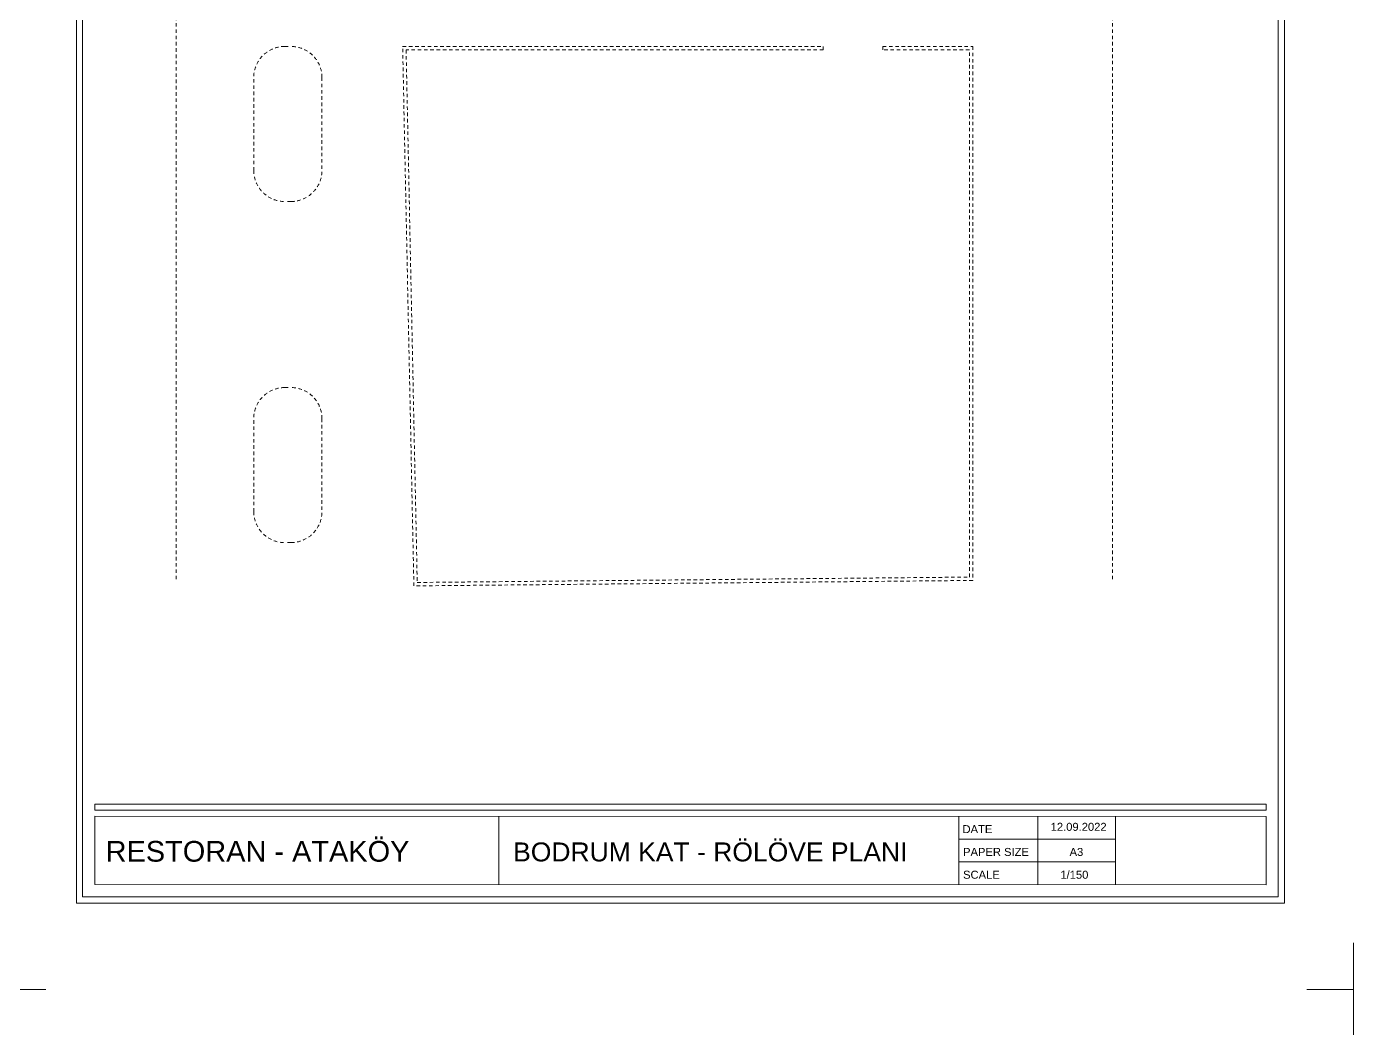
# Model space of a CAD drawing. Header units: millimetres. Extents: x 863 to 22635, y -482 to 12118.
# Drawn here: x 18358 to 22635, y 5692 to 8923 of the extents above; entities that cross this region are included whole.
import ezdxf

# ---------------------------------------------------------------- set-up
doc = ezdxf.new("R2010")
doc.units = ezdxf.units.MM
doc.linetypes.add('JIS_02_0.7', pattern=[1.35, 0.75, -0.6])
doc.layers.add('ABOVE_0G', color=235, linetype='JIS_02_0.7', lineweight=9)
doc.layers.add('TXT_0G', color=7, linetype='Continuous', lineweight=13)
doc.layers.add('c_stop', color=7, linetype='Continuous')
doc.styles.add('ARIAL_SHEET', font='arial.ttf')

# ---------------------------------------------------------------- blocks, each defined once
blk = doc.blocks.new('ANTET-1-150-A3-DIKEY')
for points in [[(0, 4100), (0, 4200), (100, 4200)], [(2810, 4200), (2910, 4200), (2910, 4100)], [(100, 0), (0, 0), (0, 100)], [(2810, 0), (2910, 0), (2910, 100)]]:
    blk.add_lwpolyline(points)
for points in [[(165.3, 4014.3), (2761.6, 4014.3), (2761.6, 185.7), (165.3, 185.7)], [(178.5, 4001.1), (2748.5, 4001.1), (2748.5, 198.9), (178.5, 198.9)]]:
    blk.add_lwpolyline(points, close=True)
at = {"layer": 'c_stop', "lineweight": 18}
for p, q in [((2722.2, 371.7), (204.8, 372.1)), ((204.8, 372.1), (204.8, 225.2)), ((1073, 371.7), (1073, 224.8)), ((2061.9, 371.8), (2061.9, 224.8)), ((2232, 371.8), (2232, 224.8)), ((2398.7, 371.7), (2398.7, 224.8)), ((2722.2, 371.7), (2722.2, 224.8)), ((2061.9, 322.9), (2398.7, 322.9)), ((2061.9, 273.9), (2398.7, 273.9)), ((204.8, 225.2), (2722.2, 224.8))]:
    blk.add_line(p, q, dxfattribs=at)
blk.add_lwpolyline([(2722.2, 385.3), (204.8, 385.3), (204.8, 398.2), (2722.2, 398.2)], close=True, dxfattribs=at)
at = {"layer": 'c_stop', "lineweight": 18, "style": 'ARIAL_SHEET'}
for s, height, p in [('DATE', 17.2, (2069.8, 335.9)), ('RESTORAN - ATAKÖY', 44.508, (228.2, 274.6)), ('PAPER SIZE', 17.2, (2071, 286.9)), ('A3', 17.2, (2299.9, 286.9)), ('SCALE', 17.2, (2071, 237.9)), ('1/150', 17.2, (2280.1, 237.9))]:
    blk.add_text(s, height=height, dxfattribs=at).set_placement(p)

msp = doc.modelspace()

# ---------------------------------------------------------------- linework, layer by layer
at = {"layer": 'ABOVE_0G', "ltscale": 15}
for points in [[(18840.04, 11586.66), (18840.04, 7141.07)], [(21858.04, 11586.66), (21858.04, 7141.07)]]:
    msp.add_lwpolyline(points, dxfattribs=at)
for points in [[(19310.04, 8758.66), (19310.04, 8458.66, -0.4142136), (19210.04, 8358.66), (19190.04, 8358.66, -0.4142136), (19090.04, 8458.66), (19090.04, 8758.66, -0.4142136), (19190.04, 8858.66), (19210.04, 8858.66, -0.4142136)], [(19310.04, 7658.66), (19310.04, 7358.66, -0.4142136), (19210.04, 7258.66), (19190.04, 7258.66, -0.4142136), (19090.04, 7358.66), (19090.04, 7658.66, -0.4142136), (19190.04, 7758.66), (19210.04, 7758.66, -0.4142136)]]:
    msp.add_lwpolyline(points, format="xyb", close=True, dxfattribs=at)
msp.add_lwpolyline([(21118.04, 8847.66), (21118.04, 8858.66), (21408.04, 8858.66), (21408.04, 7136.66), (19606.33, 7119.04), (19570.04, 8858.66), (20926.04, 8858.66), (20926.04, 8847.66), (19581.27, 8847.66), (19617.1, 7130.15), (21397.04, 7147.56), (21397.04, 8847.66)], close=True, dxfattribs=at)

# ---------------------------------------------------------------- block references
at = {"layer": 'TXT_0G', "xscale": 1.5, "yscale": 1.5, "zscale": 1.5}
for p in [(18270.29, 5817.88), (18270.29, -482.12)]:
    msp.add_blockref('ANTET-1-150-A3-DIKEY', p, dxfattribs=at)

# ---------------------------------------------------------------- texts
at = {"layer": 'TXT_0G', "style": 'ARIAL_SHEET'}
for s, height, p in [('12.09.2022', 25.803, (21659.12, 6329.24)), ('BODRUM KAT - RÖLÖVE PLANI', 61.1154, (19926.25, 6230.64))]:
    msp.add_text(s, height=height, dxfattribs=at).set_placement(p)

doc.saveas('drawing.dxf')
